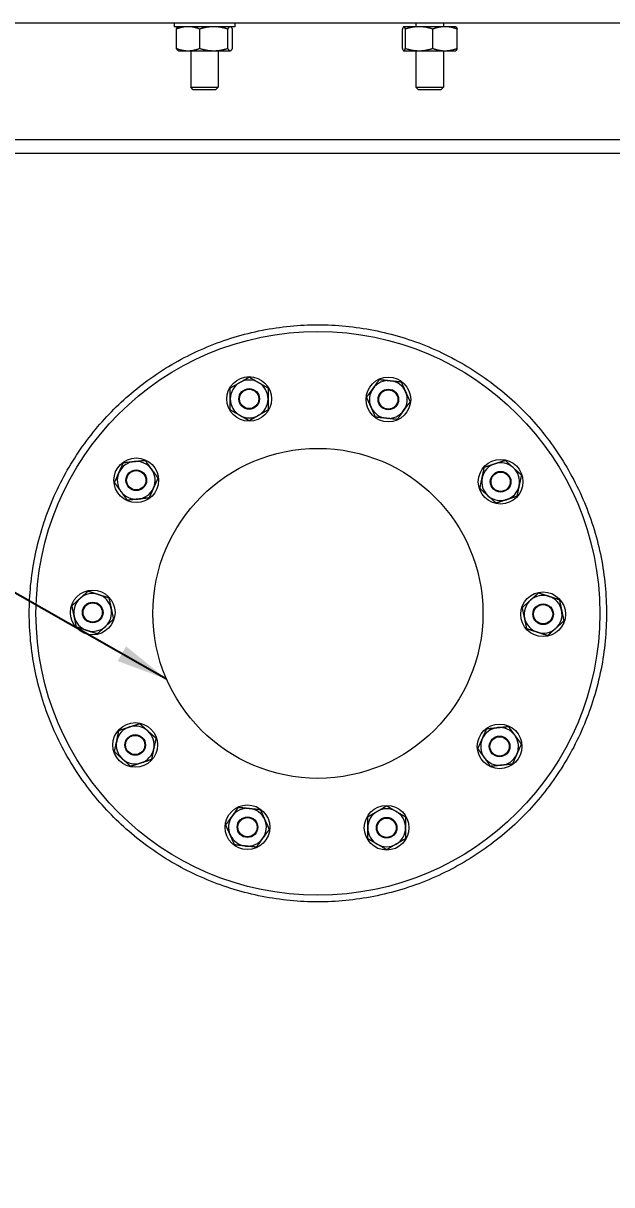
# Model space of a CAD drawing. Header units: inches. Extents: x 12 to 318, y 5 to 204.
# Drawn here: x 144.65 to 155.35, y 69.92 to 91.04 of the extents above; entities that cross this region are included whole.
import ezdxf

# ---------------------------------------------------------------- set-up
doc = ezdxf.new("R2010")
doc.units = ezdxf.units.IN
doc.header["$LTSCALE"] = 9.5
doc.header["$MEASUREMENT"] = 0
for name, color, linetype, lineweight in [('Dimension', 7, 'Continuous', 25), ('Symbol (ANSI)', 7, 'Continuous', 25), ('Visible', 7, 'Continuous', 18)]:
    doc.layers.add(name, color=color, linetype=linetype, lineweight=lineweight)
doc.styles.add('MEMCOR Medium', font='arial.ttf')
doc.styles.add('Standard D-E', font='arial.ttf')
doc.dimstyles.new('Default (ANSI)$7', dxfattribs={"dimscale": 9.5, "dimtxt": 0.15, "dimasz": 0.098425, "dimexe": 0.125, "dimexo": 0.0625, "dimgap": 0.031496, "dimtad": 0, "dimtih": 1, "dimtoh": 1, "dimdec": 4, "dimzin": 3, "dimdsep": 46, "dimlunit": 5, "dimtxsty": 'MEMCOR Medium', "dimcen": 0.09, "dimdle": 0.393701, "dimclrd": 256, "dimclre": 256, "dimclrt": 256, "dimadec": 0, "dimazin": 1, "dimtfac": 0.8, "dimtofl": 0, "dimtmove": 0, "dimatfit": 3, "dimfxl": 1, "dimfrac": 1, "dimtolj": 1, "dimtzin": 4, "dimlwd": -1, "dimlwe": -1, "dimarcsym": 0})
doc.dimstyles.new('in [mm] D-E NeptuneBenson', dxfattribs={"dimscale": 9.5, "dimtxt": 0.15, "dimasz": 0.098425, "dimexe": 0.125, "dimexo": 0.063, "dimgap": 0.031496, "dimtad": 0, "dimtih": 1, "dimtoh": 1, "dimdec": 4, "dimzin": 3, "dimdsep": 46, "dimlunit": 5, "dimtxsty": 'Standard D-E', "dimcen": 0.09, "dimdle": 0.393701, "dimclrd": 256, "dimclre": 256, "dimclrt": 256, "dimadec": 1, "dimazin": 1, "dimtfac": 1, "dimtofl": 0, "dimtmove": 0, "dimatfit": 3, "dimfxl": 1, "dimfrac": 1, "dimtolj": 1, "dimtzin": 4, "dimlwd": -1, "dimlwe": -1, "dimarcsym": 0})

# ---------------------------------------------------------------- blocks, each defined once
blk = doc.blocks.new('*D25')
at = {"layer": 'Defpoints', "color": 0, "transparency": 16777216}
for p in [(137.279, 100.587), (164.817, 28.314), (178.23, 28.314)]:
    blk.add_point(p, dxfattribs=at)
at = {"layer": 'Dimension', "transparency": 16777216}
for p, q in [((137.877, 100.587), (179.417, 100.587)), ((178.23, 99.652), (178.23, 86.184)), ((178.23, 29.249), (178.23, 80.305)), ((165.415, 28.314), (179.417, 28.314))]:
    blk.add_line(p, q, dxfattribs=at)
for points in [[(178.074, 99.652), (178.385, 99.652), (178.23, 100.587)], [(178.074, 29.249), (178.385, 29.249), (178.23, 28.314)]]:
    blk.add_solid(points, dxfattribs=at)
at = {"layer": 'Dimension', "transparency": 16777216, "char_height": 1.425, "attachment_point": 5, "style": 'Standard D-E'}
for s, insert in [('\\A1; 72{\\H1x;\\S1#4;} in', (178.23, 84.972)), ('\\A1;[1835.7 mm]', (178.23, 82.032))]:
    blk.add_mtext(s, dxfattribs=dict(at, insert=insert))
blk = doc.blocks.new('*D26')
at = {"layer": 'Defpoints', "color": 0, "transparency": 16777216}
for p in [(150.367, 109.174), (187.512, 109.174), (164.817, 28.314)]:
    blk.add_point(p, dxfattribs=at)
at = {"layer": 'Dimension', "transparency": 16777216}
for p, q in [((150.965, 109.174), (188.7, 109.174)), ((187.512, 108.239), (187.512, 71.699)), ((187.512, 29.249), (187.512, 65.79)), ((165.415, 28.314), (188.7, 28.314))]:
    blk.add_line(p, q, dxfattribs=at)
for points in [[(187.356, 108.239), (187.668, 108.239), (187.512, 109.174)], [(187.356, 29.249), (187.668, 29.249), (187.512, 28.314)]]:
    blk.add_solid(points, dxfattribs=at)
at = {"layer": 'Dimension', "transparency": 16777216, "char_height": 1.425, "attachment_point": 5, "style": 'Standard D-E'}
for s, insert in [('\\A1; 80{\\H1x;\\S7#8;} in', (187.512, 70.486)), ('\\A1;[2053.8 mm]', (187.512, 67.532))]:
    blk.add_mtext(s, dxfattribs=dict(at, insert=insert))

msp = doc.modelspace()

# ---------------------------------------------------------------- linework, layer by layer
at = {"layer": 'Visible'}
for p, q in [((166.396651, 91.044298), (133.586651, 91.044298)), ((147.39284, 91.044298), (147.39284, 90.981306)), ((148.495202, 91.044298), (148.495202, 90.981306)), ((151.789281, 91.044298), (151.789281, 90.981306)), ((152.289281, 91.044298), (152.289281, 90.981306)), ((148.495202, 90.981306), (147.39284, 90.981306)), ((147.434236, 90.586002), (147.434236, 90.939109)), ((147.47158, 90.981306), (147.465499, 90.977794)), ((147.857325, 90.586002), (147.857325, 90.939109)), ((148.36711, 90.586002), (148.36711, 90.939109)), ((148.416462, 90.981306), (148.422544, 90.977794)), ((148.453806, 90.586002), (148.453806, 90.939109)), ((151.541477, 90.586002), (151.541477, 90.939109)), ((151.56684, 90.981306), (151.564362, 90.979875)), ((151.569305, 90.981306), (151.56684, 90.981306)), ((151.846035, 90.981306), (151.569305, 90.981306)), ((151.597133, 90.586002), (151.597133, 90.939109)), ((152.316011, 90.981306), (151.846035, 90.981306)), ((152.094937, 90.586002), (152.094937, 90.939109)), ((152.511722, 90.981306), (152.316011, 90.981306)), ((152.511722, 90.981306), (152.5142, 90.979875)), ((152.537084, 90.586002), (152.537084, 90.939109)), ((147.47158, 90.543806), (147.465499, 90.547317)), ((147.47158, 90.543806), (147.64578, 90.543806)), ((147.64578, 90.543806), (148.112217, 90.543806)), ((147.694021, 90.543806), (147.694021, 89.879484)), ((148.112217, 90.543806), (148.410458, 90.543806)), ((148.194021, 90.543806), (148.194021, 89.879484)), ((148.410458, 90.543806), (148.416462, 90.543806)), ((148.416462, 90.543806), (148.422544, 90.547317)), ((151.56684, 90.543806), (151.564362, 90.545236)), ((151.56684, 90.543806), (151.569305, 90.543806)), ((151.569305, 90.543806), (151.846035, 90.543806)), ((151.789281, 90.543806), (151.789281, 89.879484)), ((151.846035, 90.543806), (152.316011, 90.543806)), ((152.289281, 90.543806), (152.289281, 89.879484)), ((152.316011, 90.543806), (152.511722, 90.543806)), ((152.511722, 90.543806), (152.5142, 90.545236)), ((147.694021, 89.879484), (148.194021, 89.879484)), ((147.741206, 89.83229), (147.694021, 89.879484)), ((148.146836, 89.83229), (147.741206, 89.83229)), ((148.146836, 89.83229), (148.194021, 89.879484)), ((151.789281, 89.879484), (152.289281, 89.879484)), ((151.836466, 89.83229), (151.789281, 89.879484)), ((152.242096, 89.83229), (151.836466, 89.83229)), ((152.242096, 89.83229), (152.289281, 89.879484)), ((164.776651, 88.924298), (135.206651, 88.924298)), ((164.491651, 88.674298), (135.491651, 88.674298))]:
    msp.add_line(p, q, dxfattribs=at)
for centre, radius in [((150.006684, 80.314298), 5.125), ((148.756923, 84.212879), 0.406), ((151.287135, 84.202907), 0.406), ((148.756923, 84.212879), 0.1875), ((148.756923, 84.212879), 0.175), ((151.287135, 84.202907), 0.1875), ((151.287135, 84.202907), 0.175), ((150.006684, 80.314298), 3), ((146.704078, 82.733726), 0.406), ((153.328258, 82.707618), 0.406), ((146.704078, 82.733726), 0.1875), ((146.704078, 82.733726), 0.175), ((153.328258, 82.707618), 0.1875), ((153.328258, 82.707618), 0.175), ((145.912715, 80.330433), 0.406), ((154.100652, 80.298163), 0.406), ((145.912715, 80.330433), 0.1875), ((145.912715, 80.330433), 0.175), ((154.100652, 80.298163), 0.1875), ((154.100652, 80.298163), 0.175), ((146.68511, 77.920977), 0.406), ((153.30929, 77.89487), 0.406), ((146.68511, 77.920977), 0.1875), ((146.68511, 77.920977), 0.175), ((153.30929, 77.89487), 0.1875), ((153.30929, 77.89487), 0.175), ((148.726232, 76.425689), 0.406), ((151.256444, 76.415717), 0.406), ((148.726232, 76.425689), 0.1875), ((148.726232, 76.425689), 0.175), ((151.256444, 76.415717), 0.1875), ((151.256444, 76.415717), 0.175)]:
    msp.add_circle(centre, radius, dxfattribs=at)
for centre, start, end in [((148.756923, 84.212879), 120, 180), ((148.756923, 84.212879), 60, 120), ((148.756923, 84.212879), 0, 60), ((151.287135, 84.202907), 84, 144), ((151.287135, 84.202907), 24, 84), ((151.287135, 84.202907), 144, 204), ((151.287135, 84.202907), 324, 24), ((148.756923, 84.212879), 180, 240), ((148.756923, 84.212879), 300, 0), ((151.287135, 84.202907), 204, 264), ((148.756923, 84.212879), 240, 300), ((151.287135, 84.202907), 264, 324), ((146.704078, 82.733726), 96, 156), ((146.704078, 82.733726), 36, 96), ((153.328258, 82.707618), 108, 168), ((153.328258, 82.707618), 48, 108), ((146.704078, 82.733726), 156, 216), ((146.704078, 82.733726), 336, 36), ((153.328258, 82.707618), 348, 48), ((146.704078, 82.733726), 276, 336), ((153.328258, 82.707618), 168, 228), ((153.328258, 82.707618), 288, 348), ((146.704078, 82.733726), 216, 276), ((153.328258, 82.707618), 228, 288), ((145.912715, 80.330433), 132, 192), ((145.912715, 80.330433), 72, 132), ((145.912715, 80.330433), 12, 72), ((154.100652, 80.298163), 132, 192), ((154.100652, 80.298163), 72, 132), ((154.100652, 80.298163), 12, 72), ((145.912715, 80.330433), 192, 252), ((145.912715, 80.330433), 312, 12), ((154.100652, 80.298163), 312, 12), ((145.912715, 80.330433), 252, 312), ((154.100652, 80.298163), 192, 252), ((154.100652, 80.298163), 252, 312), ((146.68511, 77.920977), 108, 168), ((146.68511, 77.920977), 48, 108), ((146.68511, 77.920977), 348, 48), ((153.30929, 77.89487), 96, 156), ((153.30929, 77.89487), 36, 96), ((146.68511, 77.920977), 168, 228), ((153.30929, 77.89487), 156, 216), ((153.30929, 77.89487), 336, 36), ((146.68511, 77.920977), 288, 348), ((153.30929, 77.89487), 276, 336), ((146.68511, 77.920977), 228, 288), ((153.30929, 77.89487), 216, 276), ((148.726232, 76.425689), 84, 144), ((148.726232, 76.425689), 24, 84), ((151.256444, 76.415717), 120, 180), ((151.256444, 76.415717), 60, 120), ((151.256444, 76.415717), 0, 60), ((148.726232, 76.425689), 144, 204), ((148.726232, 76.425689), 324, 24), ((148.726232, 76.425689), 204, 264), ((151.256444, 76.415717), 180, 240), ((151.256444, 76.415717), 300, 0), ((148.726232, 76.425689), 264, 324), ((151.256444, 76.415717), 240, 300)]:
    msp.add_arc(centre, 0.344, start, end, dxfattribs=at)
for points, weights in [([(147.64578, 90.981306), (147.547602, 90.981306), (147.434236, 90.939109)], [1, 1.0379548493, 1]), ([(147.434236, 90.939109), (147.45089, 90.96936), (147.465499, 90.977794)], [1, 1.02692102504, 1.01565237985]), ([(147.857325, 90.939109), (147.743958, 90.981306), (147.64578, 90.981306)], [1, 1.0379548493, 1]), ([(148.112217, 90.981306), (147.993921, 90.981306), (147.857325, 90.939109)], [1, 1.0379548493, 1]), ([(148.36711, 90.939109), (148.230513, 90.981306), (148.112217, 90.981306)], [1, 1.0379548493, 1]), ([(148.410458, 90.981306), (148.39034, 90.981306), (148.36711, 90.939109)], [1, 1.0379548493, 1]), ([(148.453806, 90.939109), (148.430576, 90.981306), (148.410458, 90.981306)], [1, 1.0379548493, 1]), ([(151.569305, 90.981306), (151.55639, 90.981306), (151.541477, 90.939109)], [1, 1.0379548493, 1]), ([(151.597133, 90.939109), (151.58222, 90.981306), (151.569305, 90.981306)], [1, 1.0379548493, 1]), ([(151.846035, 90.981306), (151.730519, 90.981306), (151.597133, 90.939109)], [1, 1.0379548493, 1]), ([(152.094937, 90.939109), (151.96155, 90.981306), (151.846035, 90.981306)], [1, 1.0379548493, 1]), ([(152.316011, 90.981306), (152.21341, 90.981306), (152.094937, 90.939109)], [1, 1.0379548493, 1]), ([(152.537084, 90.939109), (152.418611, 90.981306), (152.316011, 90.981306)], [1, 1.0379548493, 1]), ([(152.5142, 90.979875), (152.52485, 90.973726), (152.537084, 90.939109)], [1.01145423084, 1.03092610004, 1]), ([(147.465499, 90.547317), (147.45089, 90.555751), (147.434236, 90.586002)], [1.01565237985, 1.02692102504, 1]), ([(147.434236, 90.586002), (147.547602, 90.543806), (147.64578, 90.543806)], [1, 1.0379548493, 1]), ([(147.64578, 90.543806), (147.743958, 90.543806), (147.857325, 90.586002)], [1, 1.0379548493, 1]), ([(147.857325, 90.586002), (147.993921, 90.543806), (148.112217, 90.543806)], [1, 1.0379548493, 1]), ([(148.112217, 90.543806), (148.230513, 90.543806), (148.36711, 90.586002)], [1, 1.0379548493, 1]), ([(148.36711, 90.586002), (148.39034, 90.543806), (148.410458, 90.543806)], [1, 1.0379548493, 1]), ([(148.410458, 90.543806), (148.430576, 90.543806), (148.453806, 90.586002)], [1, 1.0379548493, 1]), ([(151.541477, 90.586002), (151.55639, 90.543806), (151.569305, 90.543806)], [1, 1.0379548493, 1]), ([(151.569305, 90.543806), (151.58222, 90.543806), (151.597133, 90.586002)], [1, 1.0379548493, 1]), ([(151.597133, 90.586002), (151.730519, 90.543806), (151.846035, 90.543806)], [1, 1.0379548493, 1]), ([(151.846035, 90.543806), (151.96155, 90.543806), (152.094937, 90.586002)], [1, 1.0379548493, 1]), ([(152.094937, 90.586002), (152.21341, 90.543806), (152.316011, 90.543806)], [1, 1.0379548493, 1]), ([(152.316011, 90.543806), (152.418611, 90.543806), (152.537084, 90.586002)], [1, 1.0379548493, 1]), ([(152.537084, 90.586002), (152.52485, 90.551386), (152.5142, 90.545236)], [1, 1.03092610004, 1.01145423084]), ([(148.412923, 84.411487), (148.505098, 84.464704), (148.584923, 84.510792)], [1, 1.0379548493, 1]), ([(148.584923, 84.510792), (148.664749, 84.556879), (148.756923, 84.610096)], [1, 1.0379548493, 1]), ([(148.756923, 84.610096), (148.849098, 84.556879), (148.928923, 84.510792)], [1, 1.0379548493, 1]), ([(148.928923, 84.510792), (149.008749, 84.464704), (149.100923, 84.411487)], [1, 1.0379548493, 1]), ([(151.008833, 84.405105), (151.063012, 84.479676), (151.125572, 84.565783)], [1, 1.0379548493, 1]), ([(151.125572, 84.565783), (151.231423, 84.554657), (151.323093, 84.545022)], [1, 1.0379548493, 1]), ([(151.323093, 84.545022), (151.414762, 84.535388), (151.520613, 84.524262)], [1, 1.0379548493, 1]), ([(151.520613, 84.524262), (151.563904, 84.42703), (151.601394, 84.342824)], [1, 1.0379548493, 1]), ([(148.412923, 84.212879), (148.412923, 84.305053), (148.412923, 84.411487)], [1, 1.0379548493, 1]), ([(149.100923, 84.411487), (149.100923, 84.305053), (149.100923, 84.212879)], [1, 1.0379548493, 1]), ([(150.892094, 84.244427), (150.954654, 84.330534), (151.008833, 84.405105)], [1, 1.0379548493, 1]), ([(151.601394, 84.342824), (151.638885, 84.258619), (151.682176, 84.161386)], [1, 1.0379548493, 1]), ([(148.412923, 84.01427), (148.412923, 84.120704), (148.412923, 84.212879)], [1, 1.0379548493, 1]), ([(149.100923, 84.212879), (149.100923, 84.120704), (149.100923, 84.01427)], [1, 1.0379548493, 1]), ([(150.972875, 84.062989), (150.935384, 84.147195), (150.892094, 84.244427)], [1, 1.0379548493, 1]), ([(151.053657, 83.881552), (151.010366, 83.978784), (150.972875, 84.062989)], [1, 1.0379548493, 1]), ([(151.682176, 84.161386), (151.619616, 84.075279), (151.565437, 84.000709)], [1, 1.0379548493, 1]), ([(148.584923, 83.914966), (148.505098, 83.961053), (148.412923, 84.01427)], [1, 1.0379548493, 1]), ([(148.756923, 83.815662), (148.664749, 83.868879), (148.584923, 83.914966)], [1, 1.0379548493, 1]), ([(148.928923, 83.914966), (148.849098, 83.868879), (148.756923, 83.815662)], [1, 1.0379548493, 1]), ([(149.100923, 84.01427), (149.008749, 83.961053), (148.928923, 83.914966)], [1, 1.0379548493, 1]), ([(151.251177, 83.860791), (151.159507, 83.870426), (151.053657, 83.881552)], [1, 1.0379548493, 1]), ([(151.448698, 83.840031), (151.342847, 83.851156), (151.251177, 83.860791)], [1, 1.0379548493, 1]), ([(151.565437, 84.000709), (151.511258, 83.926138), (151.448698, 83.840031)], [1, 1.0379548493, 1]), ([(146.389818, 82.873643), (146.427309, 82.957849), (146.4706, 83.055081)], [1, 1.0379548493, 1]), ([(146.4706, 83.055081), (146.57645, 83.066206), (146.66812, 83.075841)], [1, 1.0379548493, 1]), ([(146.66812, 83.075841), (146.75979, 83.085476), (146.865641, 83.096601)], [1, 1.0379548493, 1]), ([(146.865641, 83.096601), (146.928201, 83.010494), (146.98238, 82.935924)], [1, 1.0379548493, 1]), ([(153.033068, 82.973408), (153.134292, 83.006298), (153.221956, 83.034782)], [1, 1.0379548493, 1]), ([(153.221956, 83.034782), (153.309619, 83.063265), (153.410844, 83.096155)], [1, 1.0379548493, 1]), ([(153.410844, 83.096155), (153.489939, 83.024937), (153.558438, 82.96326)], [1, 1.0379548493, 1]), ([(146.309037, 82.692205), (146.352327, 82.789437), (146.389818, 82.873643)], [1, 1.0379548493, 1]), ([(146.98238, 82.935924), (147.036558, 82.861353), (147.099119, 82.775246)], [1, 1.0379548493, 1]), ([(152.991775, 82.77914), (153.010939, 82.8693), (153.033068, 82.973408)], [1, 1.0379548493, 1]), ([(153.558438, 82.96326), (153.626937, 82.901583), (153.706033, 82.830365)], [1, 1.0379548493, 1]), ([(153.706033, 82.830365), (153.683904, 82.726257), (153.66474, 82.636097)], [1, 1.0379548493, 1]), ([(146.425776, 82.531527), (146.371597, 82.606098), (146.309037, 82.692205)], [1, 1.0379548493, 1]), ([(147.018337, 82.593808), (146.980847, 82.509602), (146.937556, 82.41237)], [1, 1.0379548493, 1]), ([(147.099119, 82.775246), (147.055828, 82.678014), (147.018337, 82.593808)], [1, 1.0379548493, 1]), ([(152.950482, 82.584871), (152.972611, 82.68898), (152.991775, 82.77914)], [1, 1.0379548493, 1]), ([(153.098077, 82.451976), (153.029578, 82.513653), (152.950482, 82.584871)], [1, 1.0379548493, 1]), ([(153.66474, 82.636097), (153.645576, 82.545936), (153.623447, 82.441828)], [1, 1.0379548493, 1]), ([(146.542515, 82.37085), (146.479955, 82.456957), (146.425776, 82.531527)], [1, 1.0379548493, 1]), ([(146.740036, 82.39161), (146.648366, 82.381975), (146.542515, 82.37085)], [1, 1.0379548493, 1]), ([(146.937556, 82.41237), (146.831705, 82.401245), (146.740036, 82.39161)], [1, 1.0379548493, 1]), ([(153.245671, 82.319081), (153.166576, 82.3903), (153.098077, 82.451976)], [1, 1.0379548493, 1]), ([(153.434559, 82.380455), (153.346896, 82.351971), (153.245671, 82.319081)], [1, 1.0379548493, 1]), ([(153.623447, 82.441828), (153.522223, 82.408938), (153.434559, 82.380455)], [1, 1.0379548493, 1]), ([(145.682535, 80.586075), (145.751034, 80.647752), (145.830129, 80.71897)], [1, 1.0379548493, 1]), ([(145.830129, 80.71897), (145.931354, 80.68608), (146.019017, 80.657596)], [1, 1.0379548493, 1]), ([(153.870471, 80.553804), (153.93897, 80.615481), (154.018066, 80.686699)], [1, 1.0379548493, 1]), ([(154.018066, 80.686699), (154.119291, 80.65381), (154.206954, 80.625326)], [1, 1.0379548493, 1]), ([(145.53494, 80.45318), (145.614036, 80.524398), (145.682535, 80.586075)], [1, 1.0379548493, 1]), ([(146.019017, 80.657596), (146.10668, 80.629113), (146.207905, 80.596223)], [1, 1.0379548493, 1]), ([(146.207905, 80.596223), (146.230034, 80.492115), (146.249198, 80.401955)], [1, 1.0379548493, 1]), ([(153.722876, 80.420909), (153.801972, 80.492128), (153.870471, 80.553804)], [1, 1.0379548493, 1]), ([(154.206954, 80.625326), (154.294617, 80.596843), (154.395842, 80.563953)], [1, 1.0379548493, 1]), ([(154.395842, 80.563953), (154.41797, 80.459845), (154.437135, 80.369684)], [1, 1.0379548493, 1]), ([(145.576233, 80.258911), (145.557069, 80.349072), (145.53494, 80.45318)], [1, 1.0379548493, 1]), ([(145.617526, 80.064643), (145.595397, 80.168751), (145.576233, 80.258911)], [1, 1.0379548493, 1]), ([(146.249198, 80.401955), (146.268362, 80.311794), (146.290491, 80.207686)], [1, 1.0379548493, 1]), ([(153.764169, 80.226641), (153.745005, 80.316801), (153.722876, 80.420909)], [1, 1.0379548493, 1]), ([(154.437135, 80.369684), (154.456299, 80.279524), (154.478428, 80.175416)], [1, 1.0379548493, 1]), ([(145.806414, 80.003269), (145.71875, 80.031753), (145.617526, 80.064643)], [1, 1.0379548493, 1]), ([(146.142896, 80.074791), (146.074397, 80.013114), (145.995302, 79.941896)], [1, 1.0379548493, 1]), ([(146.290491, 80.207686), (146.211395, 80.136468), (146.142896, 80.074791)], [1, 1.0379548493, 1]), ([(153.805462, 80.032373), (153.783333, 80.136481), (153.764169, 80.226641)], [1, 1.0379548493, 1]), ([(154.478428, 80.175416), (154.399332, 80.104198), (154.330833, 80.042521)], [1, 1.0379548493, 1]), ([(145.995302, 79.941896), (145.894077, 79.974786), (145.806414, 80.003269)], [1, 1.0379548493, 1]), ([(153.99435, 79.970999), (153.906687, 79.999483), (153.805462, 80.032373)], [1, 1.0379548493, 1]), ([(154.183238, 79.909626), (154.082013, 79.942516), (153.99435, 79.970999)], [1, 1.0379548493, 1]), ([(154.330833, 80.042521), (154.262334, 79.980844), (154.183238, 79.909626)], [1, 1.0379548493, 1]), ([(146.348627, 77.992499), (146.367791, 78.082659), (146.38992, 78.186767)], [1, 1.0379548493, 1]), ([(146.38992, 78.186767), (146.491145, 78.219657), (146.578808, 78.248141)], [1, 1.0379548493, 1]), ([(146.578808, 78.248141), (146.666471, 78.276624), (146.767696, 78.309514)], [1, 1.0379548493, 1]), ([(146.767696, 78.309514), (146.846792, 78.238296), (146.915291, 78.176619)], [1, 1.0379548493, 1]), ([(146.915291, 78.176619), (146.98379, 78.114942), (147.062886, 78.043724)], [1, 1.0379548493, 1]), ([(152.99503, 78.034787), (153.032521, 78.118993), (153.075811, 78.216225)], [1, 1.0379548493, 1]), ([(153.075811, 78.216225), (153.181662, 78.227351), (153.273332, 78.236986)], [1, 1.0379548493, 1]), ([(153.273332, 78.236986), (153.365001, 78.24662), (153.470852, 78.257746)], [1, 1.0379548493, 1]), ([(153.470852, 78.257746), (153.533413, 78.171639), (153.587591, 78.097068)], [1, 1.0379548493, 1]), ([(146.307334, 77.79823), (146.329463, 77.902339), (146.348627, 77.992499)], [1, 1.0379548493, 1]), ([(147.062886, 78.043724), (147.040757, 77.939616), (147.021593, 77.849456)], [1, 1.0379548493, 1]), ([(152.914249, 77.85335), (152.957539, 77.950582), (152.99503, 78.034787)], [1, 1.0379548493, 1]), ([(153.587591, 78.097068), (153.64177, 78.022497), (153.704331, 77.936391)], [1, 1.0379548493, 1]), ([(153.704331, 77.936391), (153.66104, 77.839158), (153.623549, 77.754953)], [1, 1.0379548493, 1]), ([(146.454929, 77.665335), (146.38643, 77.727012), (146.307334, 77.79823)], [1, 1.0379548493, 1]), ([(147.021593, 77.849456), (147.002428, 77.759295), (146.9803, 77.655187)], [1, 1.0379548493, 1]), ([(153.030988, 77.692672), (152.976809, 77.767243), (152.914249, 77.85335)], [1, 1.0379548493, 1]), ([(153.623549, 77.754953), (153.586058, 77.670747), (153.542768, 77.573515)], [1, 1.0379548493, 1]), ([(146.602524, 77.53244), (146.523428, 77.603659), (146.454929, 77.665335)], [1, 1.0379548493, 1]), ([(146.791412, 77.593814), (146.703748, 77.56533), (146.602524, 77.53244)], [1, 1.0379548493, 1]), ([(146.9803, 77.655187), (146.879075, 77.622297), (146.791412, 77.593814)], [1, 1.0379548493, 1]), ([(153.147727, 77.531994), (153.085167, 77.618101), (153.030988, 77.692672)], [1, 1.0379548493, 1]), ([(153.345247, 77.552754), (153.253578, 77.54312), (153.147727, 77.531994)], [1, 1.0379548493, 1]), ([(153.542768, 77.573515), (153.436917, 77.562389), (153.345247, 77.552754)], [1, 1.0379548493, 1]), ([(148.447931, 76.627887), (148.502109, 76.702458), (148.56467, 76.788564)], [1, 1.0379548493, 1]), ([(148.56467, 76.788564), (148.670521, 76.777439), (148.76219, 76.767804)], [1, 1.0379548493, 1]), ([(148.76219, 76.767804), (148.85386, 76.758169), (148.959711, 76.747044)], [1, 1.0379548493, 1]), ([(148.959711, 76.747044), (149.003001, 76.649812), (149.040492, 76.565606)], [1, 1.0379548493, 1]), ([(150.912444, 76.614325), (151.004619, 76.667542), (151.084444, 76.713629)], [1, 1.0379548493, 1]), ([(151.084444, 76.713629), (151.164269, 76.759717), (151.256444, 76.812934)], [1, 1.0379548493, 1]), ([(151.256444, 76.812934), (151.348619, 76.759717), (151.428444, 76.713629)], [1, 1.0379548493, 1]), ([(151.428444, 76.713629), (151.508269, 76.667542), (151.600444, 76.614325)], [1, 1.0379548493, 1]), ([(148.331192, 76.467209), (148.393752, 76.553316), (148.447931, 76.627887)], [1, 1.0379548493, 1]), ([(148.411973, 76.285771), (148.374482, 76.369977), (148.331192, 76.467209)], [1, 1.0379548493, 1]), ([(149.040492, 76.565606), (149.077983, 76.4814), (149.121273, 76.384168)], [1, 1.0379548493, 1]), ([(150.912444, 76.415717), (150.912444, 76.507891), (150.912444, 76.614325)], [1, 1.0379548493, 1]), ([(151.600444, 76.614325), (151.600444, 76.507891), (151.600444, 76.415717)], [1, 1.0379548493, 1]), ([(148.492754, 76.104333), (148.449464, 76.201566), (148.411973, 76.285771)], [1, 1.0379548493, 1]), ([(149.121273, 76.384168), (149.058713, 76.298061), (149.004534, 76.223491)], [1, 1.0379548493, 1]), ([(150.912444, 76.217108), (150.912444, 76.323542), (150.912444, 76.415717)], [1, 1.0379548493, 1]), ([(151.600444, 76.415717), (151.600444, 76.323542), (151.600444, 76.217108)], [1, 1.0379548493, 1]), ([(148.690275, 76.083573), (148.598605, 76.093208), (148.492754, 76.104333)], [1, 1.0379548493, 1]), ([(148.887795, 76.062813), (148.781944, 76.073938), (148.690275, 76.083573)], [1, 1.0379548493, 1]), ([(149.004534, 76.223491), (148.950356, 76.14892), (148.887795, 76.062813)], [1, 1.0379548493, 1]), ([(151.084444, 76.117804), (151.004619, 76.163891), (150.912444, 76.217108)], [1, 1.0379548493, 1]), ([(151.256444, 76.0185), (151.164269, 76.071717), (151.084444, 76.117804)], [1, 1.0379548493, 1]), ([(151.428444, 76.117804), (151.348619, 76.071717), (151.256444, 76.0185)], [1, 1.0379548493, 1]), ([(151.600444, 76.217108), (151.508269, 76.163891), (151.428444, 76.117804)], [1, 1.0379548493, 1])]:
    msp.add_rational_spline(points, weights, degree=2, dxfattribs=at)
for points, knots in [([(155.018993, 78.764434), (154.970106, 78.6066), (154.91381, 78.45077), (154.716031, 77.975604), (154.549332, 77.667086), (154.165279, 77.097239), (153.947891, 76.83591), (153.485493, 76.373477), (153.224222, 76.156068), (152.654305, 75.771884), (152.345657, 75.605078), (151.700159, 75.336378), (151.362741, 75.234269), (150.682315, 75.099981), (150.339297, 75.067839), (149.674154, 75.067839), (149.331196, 75.099965), (148.650844, 75.234214), (148.31344, 75.3363), (147.667942, 75.604964), (147.359279, 75.771756), (146.789325, 76.155928), (146.528033, 76.373336), (146.065564, 76.835805), (145.848137, 77.097172), (145.464034, 77.667084), (145.297322, 77.975631), (145.028748, 78.620898), (144.926673, 78.958188), (144.792391, 79.638504), (144.760225, 79.981541), (144.760225, 80.647071), (144.792395, 80.990125), (144.926689, 81.670472), (145.028774, 82.007777), (145.297372, 82.653069), (145.464099, 82.961626), (145.848237, 83.531555), (146.065683, 83.792928), (146.52817, 84.255379), (146.789457, 84.472768), (147.359394, 84.856905), (147.668046, 85.023682), (148.313519, 85.292321), (148.650908, 85.394397), (149.33123, 85.528634), (149.674171, 85.560756), (150.339297, 85.560756), (150.682315, 85.528615), (151.362741, 85.394326), (151.700159, 85.292218), (152.345657, 85.023517), (152.654305, 84.856712), (153.224222, 84.472527), (153.485493, 84.255118), (153.947891, 83.792686), (154.165279, 83.531356), (154.549332, 82.96151), (154.716031, 82.652991), (154.984597, 82.00776), (155.086676, 81.670476), (155.220969, 80.990146), (155.253142, 80.647088), (155.253142, 80.314298)], [-77.246249677, -77.246249677, -77.246249677, -77.246249677, -76.047153334, -76.047153334, -73.511291898, -73.511291898, -70.975430463, -70.975430463, -68.440911855, -68.440911855, -65.906393246, -65.906393246, -63.371874638, -63.371874638, -60.837356029, -60.837356029, -58.303481057, -58.303481057, -55.769606085, -55.769606085, -53.235731113, -53.235731113, -50.701856141, -50.701856141, -48.166251668, -48.166251668, -45.630647195, -45.630647195, -43.095042723, -43.095042723, -40.55943825, -40.55943825, -38.023705284, -38.023705284, -35.487972318, -35.487972318, -32.952239352, -32.952239352, -30.416506387, -30.416506387, -27.882759834, -27.882759834, -25.349013281, -25.349013281, -22.815266728, -22.815266728, -20.281520175, -20.281520175, -17.747001567, -17.747001567, -15.212482959, -15.212482959, -12.67796435, -12.67796435, -10.143445742, -10.143445742, -7.607584306, -7.607584306, -5.071722871, -5.071722871, -2.535861435, -2.535861435, 0, 0, 0, 0]), ([(155.253142, 80.314298), (155.253142, 79.981508), (155.220969, 79.638449), (155.118427, 79.118968), (155.073324, 78.940452), (155.018993, 78.764434)], [0, 0, 0, 0, 2.535861435, 2.535861435, 3.872626528, 3.872626528, 3.872626528, 3.872626528])]:
    msp.add_open_spline(points, degree=3, knots=knots, dxfattribs=at)

# ---------------------------------------------------------------- dimensions: what is measured, and where the dimension line sits
at = {"layer": 'Dimension'}
for base, p1, p2, text, picture, middle in [((187.512277, 109.174302), (164.816889, 28.314298), (150.366651, 109.174302), ' <> in\\X[2053.8 mm]', '*D26', (187.512277, 68.7443)), ((178.229578, 28.314298), (137.278758, 100.587191), (164.816889, 28.314298), ' <> in\\X[1835.7 mm]', '*D25', (178.229578, 83.244502))]:
    dim = msp.add_linear_dim(base=base, p1=p1, p2=p2, angle=90, text=text, dimstyle='in [mm] D-E NeptuneBenson', override={"dimgap": 0.031496, "dimdec": 4, "dimpost": '', "dimtol": 0, "dimlim": 0, "dimtp": 0, "dimtm": 0, "dimtdec": 2, "dimatfit": 1}, dxfattribs=at)
    dim.commit()
    dim.dimension.update_dxf_attribs({"geometry": picture, "text_midpoint": middle, "dimtype": 160})

# ---------------------------------------------------------------- leaders
at = {"layer": 'Symbol (ANSI)', "annotation_type": 0, "has_hookline": 1, "hookline_direction": 1, "text_width": 17.883459}
msp.add_leader([(147.255504, 79.118049), (130.455149, 88.673314), (129.52011, 88.673314)], dimstyle='Default (ANSI)$7', override={"dimtad": 0}, dxfattribs=at)

doc.saveas('drawing.dxf')
